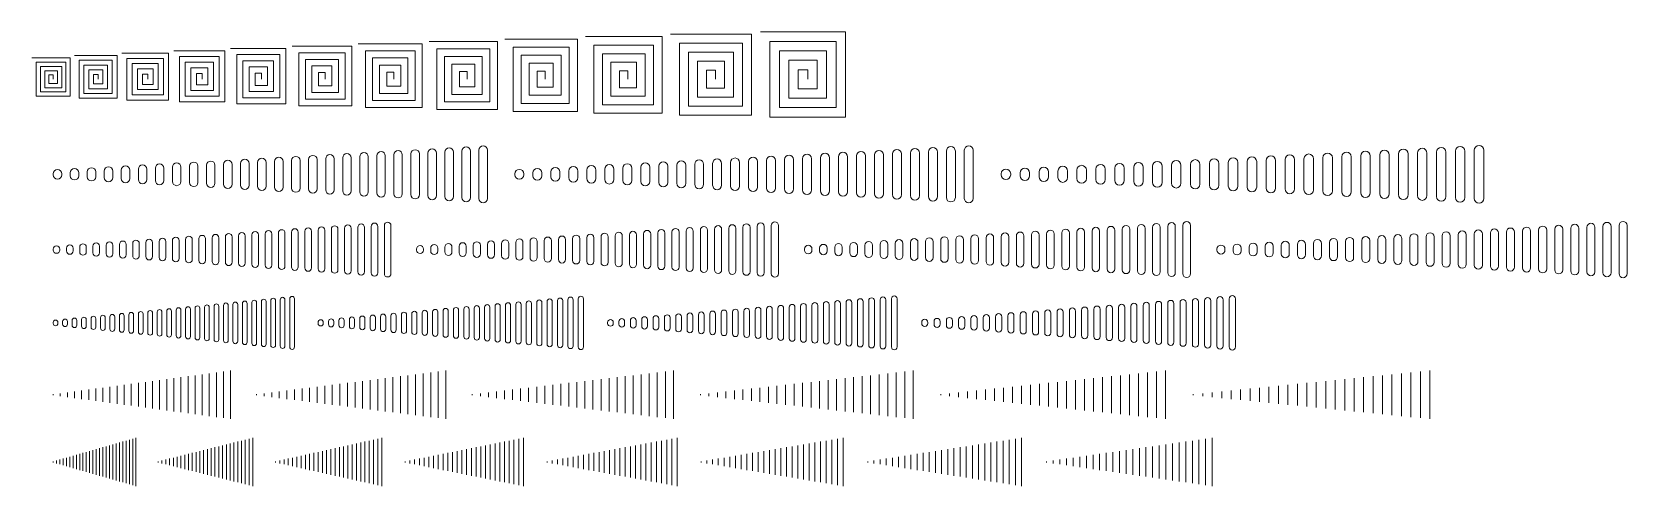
# Model space of a CAD drawing. Header units: metres. Extents: x -22 to 1664, y 0 to 480.
import ezdxf

# ---------------------------------------------------------------- set-up
doc = ezdxf.new("R2010")
doc.units = ezdxf.units.M
doc.layers.add('TOP', color=1, linetype='Continuous', lineweight=0)

msp = doc.modelspace()

# ---------------------------------------------------------------- linework, layer by layer
at = {"layer": 'TOP'}
for p, q in [((554, 472.5), (477.5, 472.5)), ((554, 396), (554, 472.5)), ((643.5, 475), (562.5, 475)), ((643.5, 394), (643.5, 475)), ((738, 477.5), (652.5, 477.5)), ((738, 392), (738, 477.5)), ((837.5, 480), (747.5, 480)), ((837.5, 390), (837.5, 480)), ((122, 457.5), (72.5, 457.5)), ((122, 408), (122, 457.5)), ((181.5, 460), (127.5, 460)), ((181.5, 406), (181.5, 460)), ((246, 462.5), (187.5, 462.5)), ((239.5, 456), (194, 456)), ((194, 456), (194, 404)), ((239.5, 410.5), (239.5, 456)), ((246, 404), (246, 462.5)), ((315.5, 465), (252.5, 465)), ((308.5, 458), (259.5, 458)), ((259.5, 458), (259.5, 402)), ((308.5, 409), (308.5, 458)), ((315.5, 402), (315.5, 465)), ((390, 467.5), (322.5, 467.5)), ((382.5, 460), (330, 460)), ((330, 460), (330, 400)), ((382.5, 407.5), (382.5, 460)), ((390, 400), (390, 467.5)), ((469.5, 470), (397.5, 470)), ((461.5, 462), (405.5, 462)), ((405.5, 462), (405.5, 398)), ((461.5, 406), (461.5, 462)), ((469.5, 398), (469.5, 470)), ((545.5, 464), (486, 464)), ((486, 464), (486, 396)), ((537, 455.5), (494.5, 455.5)), ((494.5, 455.5), (494.5, 404.5)), ((537, 413), (537, 455.5)), ((545.5, 404.5), (545.5, 464)), ((634.5, 466), (571.5, 466)), ((571.5, 466), (571.5, 394)), ((625.5, 457), (580.5, 457)), ((580.5, 457), (580.5, 403)), ((625.5, 412), (625.5, 457)), ((634.5, 403), (634.5, 466)), ((728.5, 468), (662, 468)), ((662, 468), (662, 392)), ((719, 458.5), (671.5, 458.5)), ((671.5, 458.5), (671.5, 401.5)), ((719, 411), (719, 458.5)), ((728.5, 401.5), (728.5, 468)), ((827.5, 470), (757.5, 470)), ((757.5, 470), (757.5, 390)), ((817.5, 460), (767.5, 460)), ((767.5, 460), (767.5, 400)), ((817.5, 410), (817.5, 460)), ((827.5, 400), (827.5, 470)), ((18, 452.5), (-22.5, 452.5)), ((13.5, 448), (-18, 448)), ((-18, 448), (-18, 412)), ((9, 443.5), (-13.5, 443.5)), ((-13.5, 443.5), (-13.5, 416.5)), ((4.5, 439), (-9, 439)), ((-9, 439), (-9, 421)), ((4.5, 425.5), (4.5, 439)), ((9, 421), (9, 443.5)), ((13.5, 416.5), (13.5, 448)), ((18, 412), (18, 452.5)), ((67.5, 455), (22.5, 455)), ((62.5, 450), (27.5, 450)), ((27.5, 450), (27.5, 410)), ((57.5, 445), (32.5, 445)), ((32.5, 445), (32.5, 415)), ((52.5, 440), (37.5, 440)), ((37.5, 440), (37.5, 420)), ((52.5, 425), (52.5, 440)), ((57.5, 420), (57.5, 445)), ((62.5, 415), (62.5, 450)), ((67.5, 410), (67.5, 455)), ((116.5, 452), (78, 452)), ((78, 452), (78, 408)), ((111, 446.5), (83.5, 446.5)), ((83.5, 446.5), (83.5, 413.5)), ((105.5, 441), (89, 441)), ((89, 441), (89, 419)), ((105.5, 424.5), (105.5, 441)), ((111, 419), (111, 446.5)), ((116.5, 413.5), (116.5, 452)), ((175.5, 454), (133.5, 454)), ((133.5, 454), (133.5, 406)), ((169.5, 448), (139.5, 448)), ((139.5, 448), (139.5, 412)), ((163.5, 442), (145.5, 442)), ((145.5, 442), (145.5, 418)), ((163.5, 424), (163.5, 442)), ((169.5, 418), (169.5, 448)), ((175.5, 412), (175.5, 454)), ((233, 449.5), (200.5, 449.5)), ((200.5, 449.5), (200.5, 410.5)), ((226.5, 443), (207, 443)), ((207, 443), (207, 417)), ((226.5, 423.5), (226.5, 443)), ((233, 417), (233, 449.5)), ((301.5, 451), (266.5, 451)), ((266.5, 451), (266.5, 409)), ((294.5, 444), (273.5, 444)), ((273.5, 444), (273.5, 416)), ((294.5, 423), (294.5, 444)), ((301.5, 416), (301.5, 451)), ((375, 452.5), (337.5, 452.5)), ((337.5, 452.5), (337.5, 407.5)), ((367.5, 445), (345, 445)), ((345, 445), (345, 415)), ((367.5, 422.5), (367.5, 445)), ((375, 415), (375, 452.5)), ((453.5, 454), (413.5, 454)), ((413.5, 454), (413.5, 406)), ((445.5, 446), (421.5, 446)), ((421.5, 446), (421.5, 414)), ((445.5, 422), (445.5, 446)), ((453.5, 414), (453.5, 454)), ((528.5, 447), (503, 447)), ((503, 447), (503, 413)), ((520, 438.5), (511.5, 438.5)), ((511.5, 438.5), (511.5, 421.5)), ((520, 430), (520, 438.5)), ((528.5, 421.5), (528.5, 447)), ((616.5, 448), (589.5, 448)), ((589.5, 448), (589.5, 412)), ((607.5, 439), (598.5, 439)), ((598.5, 439), (598.5, 421)), ((607.5, 430), (607.5, 439)), ((616.5, 421), (616.5, 448)), ((709.5, 449), (681, 449)), ((681, 449), (681, 411)), ((700, 439.5), (690.5, 439.5)), ((690.5, 439.5), (690.5, 420.5)), ((700, 430), (700, 439.5)), ((709.5, 420.5), (709.5, 449)), ((807.5, 450), (777.5, 450)), ((777.5, 450), (777.5, 410)), ((797.5, 440), (787.5, 440)), ((787.5, 440), (787.5, 420)), ((797.5, 430), (797.5, 440)), ((807.5, 420), (807.5, 450)), ((0, 434.5), (-4.5, 434.5)), ((-4.5, 434.5), (-4.5, 425.5)), ((-4.5, 425.5), (4.5, 425.5)), ((0, 430), (0, 434.5)), ((47.5, 435), (42.5, 435)), ((42.5, 435), (42.5, 425)), ((42.5, 425), (52.5, 425)), ((47.5, 430), (47.5, 435)), ((100, 435.5), (94.5, 435.5)), ((94.5, 435.5), (94.5, 424.5)), ((94.5, 424.5), (105.5, 424.5)), ((100, 430), (100, 435.5)), ((157.5, 436), (151.5, 436)), ((151.5, 436), (151.5, 424)), ((151.5, 424), (163.5, 424)), ((157.5, 430), (157.5, 436)), ((220, 436.5), (213.5, 436.5)), ((213.5, 436.5), (213.5, 423.5)), ((213.5, 423.5), (226.5, 423.5)), ((220, 430), (220, 436.5)), ((287.5, 437), (280.5, 437)), ((280.5, 437), (280.5, 423)), ((280.5, 423), (294.5, 423)), ((287.5, 430), (287.5, 437)), ((360, 437.5), (352.5, 437.5)), ((352.5, 437.5), (352.5, 422.5)), ((352.5, 422.5), (367.5, 422.5)), ((360, 430), (360, 437.5)), ((437.5, 438), (429.5, 438)), ((429.5, 438), (429.5, 422)), ((429.5, 422), (445.5, 422)), ((437.5, 430), (437.5, 438)), ((511.5, 421.5), (528.5, 421.5)), ((-18, 412), (18, 412)), ((-13.5, 416.5), (13.5, 416.5)), ((-9, 421), (9, 421)), ((27.5, 410), (67.5, 410)), ((32.5, 415), (62.5, 415)), ((37.5, 420), (57.5, 420)), ((78, 408), (122, 408)), ((83.5, 413.5), (116.5, 413.5)), ((89, 419), (111, 419)), ((133.5, 406), (181.5, 406)), ((139.5, 412), (175.5, 412)), ((145.5, 418), (169.5, 418)), ((200.5, 410.5), (239.5, 410.5)), ((207, 417), (233, 417)), ((266.5, 409), (308.5, 409)), ((273.5, 416), (301.5, 416)), ((337.5, 407.5), (382.5, 407.5)), ((345, 415), (375, 415)), ((413.5, 406), (461.5, 406)), ((421.5, 414), (453.5, 414)), ((503, 413), (537, 413)), ((589.5, 412), (625.5, 412)), ((598.5, 421), (616.5, 421)), ((681, 411), (719, 411)), ((690.5, 420.5), (709.5, 420.5)), ((777.5, 410), (817.5, 410)), ((787.5, 420), (807.5, 420)), ((194, 404), (246, 404)), ((259.5, 402), (315.5, 402)), ((330, 400), (390, 400)), ((405.5, 398), (469.5, 398)), ((486, 396), (554, 396)), ((494.5, 404.5), (545.5, 404.5)), ((571.5, 394), (643.5, 394)), ((580.5, 403), (634.5, 403)), ((662, 392), (738, 392)), ((671.5, 401.5), (728.5, 401.5)), ((757.5, 390), (837.5, 390)), ((767.5, 400), (827.5, 400)), ((450, 304), (450, 355)), ((459, 304), (459, 355)), ((963, 304), (963, 355)), ((972.5, 304), (972.5, 355)), ((1502, 304), (1502, 355)), ((1512, 304), (1512, 355)), ((144, 321), (144, 338)), ((153, 321), (153, 338)), ((162, 320), (162, 339)), ((171, 320), (171, 339)), ((180, 319), (180, 340)), ((189, 319), (189, 340)), ((198, 318), (198, 341)), ((207, 318), (207, 341)), ((216, 317), (216, 342)), ((225, 317), (225, 342)), ((234, 316), (234, 343)), ((243, 316), (243, 343)), ((252, 315), (252, 344)), ((261, 315), (261, 344)), ((270, 314), (270, 345)), ((279, 314), (279, 345)), ((288, 313), (288, 346)), ((297, 313), (297, 346)), ((306, 312), (306, 347)), ((315, 312), (315, 347)), ((324, 311), (324, 348)), ((333, 311), (333, 348)), ((342, 310), (342, 349)), ((351, 310), (351, 349)), ((360, 309), (360, 350)), ((369, 309), (369, 350)), ((378, 308), (378, 351)), ((387, 308), (387, 351)), ((396, 307), (396, 352)), ((405, 307), (405, 352)), ((414, 306), (414, 353)), ((423, 306), (423, 353)), ((432, 305), (432, 354)), ((441, 305), (441, 354)), ((640, 321), (640, 338)), ((649.5, 321), (649.5, 338)), ((659, 320), (659, 339)), ((668.5, 320), (668.5, 339)), ((678, 319), (678, 340)), ((687.5, 319), (687.5, 340)), ((697, 318), (697, 341)), ((706.5, 318), (706.5, 341)), ((716, 317), (716, 342)), ((725.5, 317), (725.5, 342)), ((735, 316), (735, 343)), ((744.5, 316), (744.5, 343)), ((754, 315), (754, 344)), ((763.5, 315), (763.5, 344)), ((773, 314), (773, 345)), ((782.5, 314), (782.5, 345)), ((792, 313), (792, 346)), ((801.5, 313), (801.5, 346)), ((811, 312), (811, 347)), ((820.5, 312), (820.5, 347)), ((830, 311), (830, 348)), ((839.5, 311), (839.5, 348)), ((849, 310), (849, 349)), ((858.5, 310), (858.5, 349)), ((868, 309), (868, 350)), ((877.5, 309), (877.5, 350)), ((887, 308), (887, 351)), ((896.5, 308), (896.5, 351)), ((906, 307), (906, 352)), ((915.5, 307), (915.5, 352)), ((925, 306), (925, 353)), ((934.5, 306), (934.5, 353)), ((944, 305), (944, 354)), ((953.5, 305), (953.5, 354)), ((1162, 321), (1162, 338)), ((1172, 321), (1172, 338)), ((1182, 320), (1182, 339)), ((1192, 320), (1192, 339)), ((1202, 319), (1202, 340)), ((1212, 319), (1212, 340)), ((1222, 318), (1222, 341)), ((1232, 318), (1232, 341)), ((1242, 317), (1242, 342)), ((1252, 317), (1252, 342)), ((1262, 316), (1262, 343)), ((1272, 316), (1272, 343)), ((1282, 315), (1282, 344)), ((1292, 315), (1292, 344)), ((1302, 314), (1302, 345)), ((1312, 314), (1312, 345)), ((1322, 313), (1322, 346)), ((1332, 313), (1332, 346)), ((1342, 312), (1342, 347)), ((1352, 312), (1352, 347)), ((1362, 311), (1362, 348)), ((1372, 311), (1372, 348)), ((1382, 310), (1382, 349)), ((1392, 310), (1392, 349)), ((1402, 309), (1402, 350)), ((1412, 309), (1412, 350)), ((1422, 308), (1422, 351)), ((1432, 308), (1432, 351)), ((1442, 307), (1442, 352)), ((1452, 307), (1452, 352)), ((1462, 306), (1462, 353)), ((1472, 306), (1472, 353)), ((1482, 305), (1482, 354)), ((1492, 305), (1492, 354)), ((0, 329), (0, 330)), ((9, 329), (9, 330)), ((18, 328), (18, 331)), ((27, 328), (27, 331)), ((36, 327), (36, 332)), ((45, 327), (45, 332)), ((54, 326), (54, 333)), ((63, 326), (63, 333)), ((72, 325), (72, 334)), ((81, 325), (81, 334)), ((90, 324), (90, 335)), ((99, 324), (99, 335)), ((108, 323), (108, 336)), ((117, 323), (117, 336)), ((126, 322), (126, 337)), ((135, 322), (135, 337)), ((488, 329), (488, 330)), ((497.5, 329), (497.5, 330)), ((507, 328), (507, 331)), ((516.5, 328), (516.5, 331)), ((526, 327), (526, 332)), ((535.5, 327), (535.5, 332)), ((545, 326), (545, 333)), ((554.5, 326), (554.5, 333)), ((564, 325), (564, 334)), ((573.5, 325), (573.5, 334)), ((583, 324), (583, 335)), ((592.5, 324), (592.5, 335)), ((602, 323), (602, 336)), ((611.5, 323), (611.5, 336)), ((621, 322), (621, 337)), ((630.5, 322), (630.5, 337)), ((1002, 329), (1002, 330)), ((1012, 329), (1012, 330)), ((1022, 328), (1022, 331)), ((1032, 328), (1032, 331)), ((1042, 327), (1042, 332)), ((1052, 327), (1052, 332)), ((1062, 326), (1062, 333)), ((1072, 326), (1072, 333)), ((1082, 325), (1082, 334)), ((1092, 325), (1092, 334)), ((1102, 324), (1102, 335)), ((1112, 324), (1112, 335)), ((1122, 323), (1122, 336)), ((1132, 323), (1132, 336)), ((1142, 322), (1142, 337)), ((1152, 322), (1152, 337)), ((280, 229.5), (280, 270.5)), ((287, 229.5), (287, 270.5)), ((294, 228.5), (294, 271.5)), ((301, 228.5), (301, 271.5)), ((308, 227.5), (308, 272.5)), ((315, 227.5), (315, 272.5)), ((322, 226.5), (322, 273.5)), ((329, 226.5), (329, 273.5)), ((336, 225.5), (336, 274.5)), ((343, 225.5), (343, 274.5)), ((350, 224.5), (350, 275.5)), ((357, 224.5), (357, 275.5)), ((684, 229.5), (684, 270.5)), ((691.5, 229.5), (691.5, 270.5)), ((699, 228.5), (699, 271.5)), ((706.5, 228.5), (706.5, 271.5)), ((714, 227.5), (714, 272.5)), ((721.5, 227.5), (721.5, 272.5)), ((729, 226.5), (729, 273.5)), ((736.5, 226.5), (736.5, 273.5)), ((744, 225.5), (744, 274.5)), ((751.5, 225.5), (751.5, 274.5)), ((759, 224.5), (759, 275.5)), ((766.5, 224.5), (766.5, 275.5)), ((1114, 229.5), (1114, 270.5)), ((1122, 229.5), (1122, 270.5)), ((1130, 228.5), (1130, 271.5)), ((1138, 228.5), (1138, 271.5)), ((1146, 227.5), (1146, 272.5)), ((1154, 227.5), (1154, 272.5)), ((1162, 226.5), (1162, 273.5)), ((1170, 226.5), (1170, 273.5)), ((1178, 225.5), (1178, 274.5)), ((1186, 225.5), (1186, 274.5)), ((1194, 224.5), (1194, 275.5)), ((1202, 224.5), (1202, 275.5)), ((1570, 229.5), (1570, 270.5)), ((1578.5, 229.5), (1578.5, 270.5)), ((1587, 228.5), (1587, 271.5)), ((1595.5, 228.5), (1595.5, 271.5)), ((1604, 227.5), (1604, 272.5)), ((1612.5, 227.5), (1612.5, 272.5)), ((1621, 226.5), (1621, 273.5)), ((1629.5, 226.5), (1629.5, 273.5)), ((1638, 225.5), (1638, 274.5)), ((1646.5, 225.5), (1646.5, 274.5)), ((1655, 224.5), (1655, 275.5)), ((1663.5, 224.5), (1663.5, 275.5)), ((42, 246.5), (42, 253.5)), ((49, 246.5), (49, 253.5)), ((56, 245.5), (56, 254.5)), ((63, 245.5), (63, 254.5)), ((70, 244.5), (70, 255.5)), ((77, 244.5), (77, 255.5)), ((84, 243.5), (84, 256.5)), ((91, 243.5), (91, 256.5)), ((98, 242.5), (98, 257.5)), ((105, 242.5), (105, 257.5)), ((112, 241.5), (112, 258.5)), ((119, 241.5), (119, 258.5)), ((126, 240.5), (126, 259.5)), ((133, 240.5), (133, 259.5)), ((140, 239.5), (140, 260.5)), ((147, 239.5), (147, 260.5)), ((154, 238.5), (154, 261.5)), ((161, 238.5), (161, 261.5)), ((168, 237.5), (168, 262.5)), ((175, 237.5), (175, 262.5)), ((182, 236.5), (182, 263.5)), ((189, 236.5), (189, 263.5)), ((196, 235.5), (196, 264.5)), ((203, 235.5), (203, 264.5)), ((210, 234.5), (210, 265.5)), ((217, 234.5), (217, 265.5)), ((224, 233.5), (224, 266.5)), ((231, 233.5), (231, 266.5)), ((238, 232.5), (238, 267.5)), ((245, 232.5), (245, 267.5)), ((252, 231.5), (252, 268.5)), ((259, 231.5), (259, 268.5)), ((266, 230.5), (266, 269.5)), ((273, 230.5), (273, 269.5)), ((429, 246.5), (429, 253.5)), ((436.5, 246.5), (436.5, 253.5)), ((444, 245.5), (444, 254.5)), ((451.5, 245.5), (451.5, 254.5)), ((459, 244.5), (459, 255.5)), ((466.5, 244.5), (466.5, 255.5)), ((474, 243.5), (474, 256.5)), ((481.5, 243.5), (481.5, 256.5)), ((489, 242.5), (489, 257.5)), ((496.5, 242.5), (496.5, 257.5)), ((504, 241.5), (504, 258.5)), ((511.5, 241.5), (511.5, 258.5)), ((519, 240.5), (519, 259.5)), ((526.5, 240.5), (526.5, 259.5)), ((534, 239.5), (534, 260.5)), ((541.5, 239.5), (541.5, 260.5)), ((549, 238.5), (549, 261.5)), ((556.5, 238.5), (556.5, 261.5)), ((564, 237.5), (564, 262.5)), ((571.5, 237.5), (571.5, 262.5)), ((579, 236.5), (579, 263.5)), ((586.5, 236.5), (586.5, 263.5)), ((594, 235.5), (594, 264.5)), ((601.5, 235.5), (601.5, 264.5)), ((609, 234.5), (609, 265.5)), ((616.5, 234.5), (616.5, 265.5)), ((624, 233.5), (624, 266.5)), ((631.5, 233.5), (631.5, 266.5)), ((639, 232.5), (639, 267.5)), ((646.5, 232.5), (646.5, 267.5)), ((654, 231.5), (654, 268.5)), ((661.5, 231.5), (661.5, 268.5)), ((669, 230.5), (669, 269.5)), ((676.5, 230.5), (676.5, 269.5)), ((842, 246.5), (842, 253.5)), ((850, 246.5), (850, 253.5)), ((858, 245.5), (858, 254.5)), ((866, 245.5), (866, 254.5)), ((874, 244.5), (874, 255.5)), ((882, 244.5), (882, 255.5)), ((890, 243.5), (890, 256.5)), ((898, 243.5), (898, 256.5)), ((906, 242.5), (906, 257.5)), ((914, 242.5), (914, 257.5)), ((922, 241.5), (922, 258.5)), ((930, 241.5), (930, 258.5)), ((938, 240.5), (938, 259.5)), ((946, 240.5), (946, 259.5)), ((954, 239.5), (954, 260.5)), ((962, 239.5), (962, 260.5)), ((970, 238.5), (970, 261.5)), ((978, 238.5), (978, 261.5)), ((986, 237.5), (986, 262.5)), ((994, 237.5), (994, 262.5)), ((1002, 236.5), (1002, 263.5)), ((1010, 236.5), (1010, 263.5)), ((1018, 235.5), (1018, 264.5)), ((1026, 235.5), (1026, 264.5)), ((1034, 234.5), (1034, 265.5)), ((1042, 234.5), (1042, 265.5)), ((1050, 233.5), (1050, 266.5)), ((1058, 233.5), (1058, 266.5)), ((1066, 232.5), (1066, 267.5)), ((1074, 232.5), (1074, 267.5)), ((1082, 231.5), (1082, 268.5)), ((1090, 231.5), (1090, 268.5)), ((1098, 230.5), (1098, 269.5)), ((1106, 230.5), (1106, 269.5)), ((1281, 246.5), (1281, 253.5)), ((1289.5, 246.5), (1289.5, 253.5)), ((1298, 245.5), (1298, 254.5)), ((1306.5, 245.5), (1306.5, 254.5)), ((1315, 244.5), (1315, 255.5)), ((1323.5, 244.5), (1323.5, 255.5)), ((1332, 243.5), (1332, 256.5)), ((1340.5, 243.5), (1340.5, 256.5)), ((1349, 242.5), (1349, 257.5)), ((1357.5, 242.5), (1357.5, 257.5)), ((1366, 241.5), (1366, 258.5)), ((1374.5, 241.5), (1374.5, 258.5)), ((1383, 240.5), (1383, 259.5)), ((1391.5, 240.5), (1391.5, 259.5)), ((1400, 239.5), (1400, 260.5)), ((1408.5, 239.5), (1408.5, 260.5)), ((1417, 238.5), (1417, 261.5)), ((1425.5, 238.5), (1425.5, 261.5)), ((1434, 237.5), (1434, 262.5)), ((1442.5, 237.5), (1442.5, 262.5)), ((1451, 236.5), (1451, 263.5)), ((1459.5, 236.5), (1459.5, 263.5)), ((1468, 235.5), (1468, 264.5)), ((1476.5, 235.5), (1476.5, 264.5)), ((1485, 234.5), (1485, 265.5)), ((1493.5, 234.5), (1493.5, 265.5)), ((1502, 233.5), (1502, 266.5)), ((1510.5, 233.5), (1510.5, 266.5)), ((1519, 232.5), (1519, 267.5)), ((1527.5, 232.5), (1527.5, 267.5)), ((1536, 231.5), (1536, 268.5)), ((1544.5, 231.5), (1544.5, 268.5)), ((1553, 230.5), (1553, 269.5)), ((1561.5, 230.5), (1561.5, 269.5)), ((0, 249.5), (0, 250.5)), ((7, 249.5), (7, 250.5)), ((14, 248.5), (14, 251.5)), ((21, 248.5), (21, 251.5)), ((28, 247.5), (28, 252.5)), ((35, 247.5), (35, 252.5)), ((384, 249.5), (384, 250.5)), ((391.5, 249.5), (391.5, 250.5)), ((399, 248.5), (399, 251.5)), ((406.5, 248.5), (406.5, 251.5)), ((414, 247.5), (414, 252.5)), ((421.5, 247.5), (421.5, 252.5)), ((794, 249.5), (794, 250.5)), ((802, 249.5), (802, 250.5)), ((810, 248.5), (810, 251.5)), ((818, 248.5), (818, 251.5)), ((826, 247.5), (826, 252.5)), ((834, 247.5), (834, 252.5)), ((1230, 249.5), (1230, 250.5)), ((1238.5, 249.5), (1238.5, 250.5)), ((1247, 248.5), (1247, 251.5)), ((1255.5, 248.5), (1255.5, 251.5)), ((1264, 247.5), (1264, 252.5)), ((1272.5, 247.5), (1272.5, 252.5)), ((130, 159), (130, 186)), ((135, 159), (135, 186)), ((140, 158), (140, 187)), ((145, 158), (145, 187)), ((150, 157), (150, 188)), ((155, 157), (155, 188)), ((160, 156), (160, 189)), ((165, 156), (165, 189)), ((170, 155), (170, 190)), ((175, 155), (175, 190)), ((180, 154), (180, 191)), ((185, 154), (185, 191)), ((190, 153), (190, 192)), ((195, 153), (195, 192)), ((200, 152), (200, 193)), ((205, 152), (205, 193)), ((210, 151), (210, 194)), ((215, 151), (215, 194)), ((220, 150), (220, 195)), ((225, 150), (225, 195)), ((230, 149), (230, 196)), ((235, 149), (235, 196)), ((240, 148), (240, 197)), ((245, 148), (245, 197)), ((250, 147), (250, 198)), ((255, 147), (255, 198)), ((423, 159), (423, 186)), ((428.5, 159), (428.5, 186)), ((434, 158), (434, 187)), ((439.5, 158), (439.5, 187)), ((445, 157), (445, 188)), ((450.5, 157), (450.5, 188)), ((456, 156), (456, 189)), ((461.5, 156), (461.5, 189)), ((467, 155), (467, 190)), ((472.5, 155), (472.5, 190)), ((478, 154), (478, 191)), ((483.5, 154), (483.5, 191)), ((489, 153), (489, 192)), ((494.5, 153), (494.5, 192)), ((500, 152), (500, 193)), ((505.5, 152), (505.5, 193)), ((511, 151), (511, 194)), ((516.5, 151), (516.5, 194)), ((522, 150), (522, 195)), ((527.5, 150), (527.5, 195)), ((533, 149), (533, 196)), ((538.5, 149), (538.5, 196)), ((544, 148), (544, 197)), ((549.5, 148), (549.5, 197)), ((555, 147), (555, 198)), ((560.5, 147), (560.5, 198)), ((742, 159), (742, 186)), ((748, 159), (748, 186)), ((754, 158), (754, 187)), ((760, 158), (760, 187)), ((766, 157), (766, 188)), ((772, 157), (772, 188)), ((778, 156), (778, 189)), ((784, 156), (784, 189)), ((790, 155), (790, 190)), ((796, 155), (796, 190)), ((802, 154), (802, 191)), ((808, 154), (808, 191)), ((814, 153), (814, 192)), ((820, 153), (820, 192)), ((826, 152), (826, 193)), ((832, 152), (832, 193)), ((838, 151), (838, 194)), ((844, 151), (844, 194)), ((850, 150), (850, 195)), ((856, 150), (856, 195)), ((862, 149), (862, 196)), ((868, 149), (868, 196)), ((874, 148), (874, 197)), ((880, 148), (880, 197)), ((886, 147), (886, 198)), ((892, 147), (892, 198)), ((1087, 159), (1087, 186)), ((1093.5, 159), (1093.5, 186)), ((1100, 158), (1100, 187)), ((1106.5, 158), (1106.5, 187)), ((1113, 157), (1113, 188)), ((1119.5, 157), (1119.5, 188)), ((1126, 156), (1126, 189)), ((1132.5, 156), (1132.5, 189)), ((1139, 155), (1139, 190)), ((1145.5, 155), (1145.5, 190)), ((1152, 154), (1152, 191)), ((1158.5, 154), (1158.5, 191)), ((1165, 153), (1165, 192)), ((1171.5, 153), (1171.5, 192)), ((1178, 152), (1178, 193)), ((1184.5, 152), (1184.5, 193)), ((1191, 151), (1191, 194)), ((1197.5, 151), (1197.5, 194)), ((1204, 150), (1204, 195)), ((1210.5, 150), (1210.5, 195)), ((1217, 149), (1217, 196)), ((1223.5, 149), (1223.5, 196)), ((1230, 148), (1230, 197)), ((1236.5, 148), (1236.5, 197)), ((1243, 147), (1243, 198)), ((1249.5, 147), (1249.5, 198)), ((0, 172), (0, 173)), ((5, 172), (5, 173)), ((10, 171), (10, 174)), ((15, 171), (15, 174)), ((20, 170), (20, 175)), ((25, 170), (25, 175)), ((30, 169), (30, 176)), ((35, 169), (35, 176)), ((40, 168), (40, 177)), ((45, 168), (45, 177)), ((50, 167), (50, 178)), ((55, 167), (55, 178)), ((60, 166), (60, 179)), ((65, 166), (65, 179)), ((70, 165), (70, 180)), ((75, 165), (75, 180)), ((80, 164), (80, 181)), ((85, 164), (85, 181)), ((90, 163), (90, 182)), ((95, 163), (95, 182)), ((100, 162), (100, 183)), ((105, 162), (105, 183)), ((110, 161), (110, 184)), ((115, 161), (115, 184)), ((120, 160), (120, 185)), ((125, 160), (125, 185)), ((280, 172), (280, 173)), ((285.5, 172), (285.5, 173)), ((291, 171), (291, 174)), ((296.5, 171), (296.5, 174)), ((302, 170), (302, 175)), ((307.5, 170), (307.5, 175)), ((313, 169), (313, 176)), ((318.5, 169), (318.5, 176)), ((324, 168), (324, 177)), ((329.5, 168), (329.5, 177)), ((335, 167), (335, 178)), ((340.5, 167), (340.5, 178)), ((346, 166), (346, 179)), ((351.5, 166), (351.5, 179)), ((357, 165), (357, 180)), ((362.5, 165), (362.5, 180)), ((368, 164), (368, 181)), ((373.5, 164), (373.5, 181)), ((379, 163), (379, 182)), ((384.5, 163), (384.5, 182)), ((390, 162), (390, 183)), ((395.5, 162), (395.5, 183)), ((401, 161), (401, 184)), ((406.5, 161), (406.5, 184)), ((412, 160), (412, 185)), ((417.5, 160), (417.5, 185)), ((586, 172), (586, 173)), ((592, 172), (592, 173)), ((598, 171), (598, 174)), ((604, 171), (604, 174)), ((610, 170), (610, 175)), ((616, 170), (616, 175)), ((622, 169), (622, 176)), ((628, 169), (628, 176)), ((634, 168), (634, 177)), ((640, 168), (640, 177)), ((646, 167), (646, 178)), ((652, 167), (652, 178)), ((658, 166), (658, 179)), ((664, 166), (664, 179)), ((670, 165), (670, 180)), ((676, 165), (676, 180)), ((682, 164), (682, 181)), ((688, 164), (688, 181)), ((694, 163), (694, 182)), ((700, 163), (700, 182)), ((706, 162), (706, 183)), ((712, 162), (712, 183)), ((718, 161), (718, 184)), ((724, 161), (724, 184)), ((730, 160), (730, 185)), ((736, 160), (736, 185)), ((918, 172), (918, 173)), ((924.5, 172), (924.5, 173)), ((931, 171), (931, 174)), ((937.5, 171), (937.5, 174)), ((944, 170), (944, 175)), ((950.5, 170), (950.5, 175)), ((957, 169), (957, 176)), ((963.5, 169), (963.5, 176)), ((970, 168), (970, 177)), ((976.5, 168), (976.5, 177)), ((983, 167), (983, 178)), ((989.5, 167), (989.5, 178)), ((996, 166), (996, 179)), ((1002.5, 166), (1002.5, 179)), ((1009, 165), (1009, 180)), ((1015.5, 165), (1015.5, 180)), ((1022, 164), (1022, 181)), ((1028.5, 164), (1028.5, 181)), ((1035, 163), (1035, 182)), ((1041.5, 163), (1041.5, 182)), ((1048, 162), (1048, 183)), ((1054.5, 162), (1054.5, 183)), ((1061, 161), (1061, 184)), ((1067.5, 161), (1067.5, 184)), ((1074, 160), (1074, 185)), ((1080.5, 160), (1080.5, 185)), ((165, 74), (165, 119)), ((172.5, 73), (172.5, 120)), ((180, 72), (180, 121)), ((187.5, 71), (187.5, 122)), ((391, 74), (391, 119)), ((399, 73), (399, 120)), ((407, 72), (407, 121)), ((415, 71), (415, 122)), ((630, 74), (630, 119)), ((638.5, 73), (638.5, 120)), ((647, 72), (647, 121)), ((655.5, 71), (655.5, 122)), ((882, 74), (882, 119)), ((891, 73), (891, 120)), ((900, 72), (900, 121)), ((909, 71), (909, 122)), ((1147, 74), (1147, 119)), ((1156.5, 73), (1156.5, 120)), ((1166, 72), (1166, 121)), ((1175.5, 71), (1175.5, 122)), ((1425, 74), (1425, 119)), ((1435, 73), (1435, 120)), ((1445, 72), (1445, 121)), ((1455, 71), (1455, 122)), ((37.5, 91), (37.5, 102)), ((45, 90), (45, 103)), ((52.5, 89), (52.5, 104)), ((60, 88), (60, 105)), ((67.5, 87), (67.5, 106)), ((75, 86), (75, 107)), ((82.5, 85), (82.5, 108)), ((90, 84), (90, 109)), ((97.5, 83), (97.5, 110)), ((105, 82), (105, 111)), ((112.5, 81), (112.5, 112)), ((120, 80), (120, 113)), ((127.5, 79), (127.5, 114)), ((135, 78), (135, 115)), ((142.5, 77), (142.5, 116)), ((150, 76), (150, 117)), ((157.5, 75), (157.5, 118)), ((255, 91), (255, 102)), ((263, 90), (263, 103)), ((271, 89), (271, 104)), ((279, 88), (279, 105)), ((287, 87), (287, 106)), ((295, 86), (295, 107)), ((303, 85), (303, 108)), ((311, 84), (311, 109)), ((319, 83), (319, 110)), ((327, 82), (327, 111)), ((335, 81), (335, 112)), ((343, 80), (343, 113)), ((351, 79), (351, 114)), ((359, 78), (359, 115)), ((367, 77), (367, 116)), ((375, 76), (375, 117)), ((383, 75), (383, 118)), ((485.5, 91), (485.5, 102)), ((494, 90), (494, 103)), ((502.5, 89), (502.5, 104)), ((511, 88), (511, 105)), ((519.5, 87), (519.5, 106)), ((528, 86), (528, 107)), ((536.5, 85), (536.5, 108)), ((545, 84), (545, 109)), ((553.5, 83), (553.5, 110)), ((562, 82), (562, 111)), ((570.5, 81), (570.5, 112)), ((579, 80), (579, 113)), ((587.5, 79), (587.5, 114)), ((596, 78), (596, 115)), ((604.5, 77), (604.5, 116)), ((613, 76), (613, 117)), ((621.5, 75), (621.5, 118)), ((729, 91), (729, 102)), ((738, 90), (738, 103)), ((747, 89), (747, 104)), ((756, 88), (756, 105)), ((765, 87), (765, 106)), ((774, 86), (774, 107)), ((783, 85), (783, 108)), ((792, 84), (792, 109)), ((801, 83), (801, 110)), ((810, 82), (810, 111)), ((819, 81), (819, 112)), ((828, 80), (828, 113)), ((837, 79), (837, 114)), ((846, 78), (846, 115)), ((855, 77), (855, 116)), ((864, 76), (864, 117)), ((873, 75), (873, 118)), ((985.5, 91), (985.5, 102)), ((995, 90), (995, 103)), ((1004.5, 89), (1004.5, 104)), ((1014, 88), (1014, 105)), ((1023.5, 87), (1023.5, 106)), ((1033, 86), (1033, 107)), ((1042.5, 85), (1042.5, 108)), ((1052, 84), (1052, 109)), ((1061.5, 83), (1061.5, 110)), ((1071, 82), (1071, 111)), ((1080.5, 81), (1080.5, 112)), ((1090, 80), (1090, 113)), ((1099.5, 79), (1099.5, 114)), ((1109, 78), (1109, 115)), ((1118.5, 77), (1118.5, 116)), ((1128, 76), (1128, 117)), ((1137.5, 75), (1137.5, 118)), ((1255, 91), (1255, 102)), ((1265, 90), (1265, 103)), ((1275, 89), (1275, 104)), ((1285, 88), (1285, 105)), ((1295, 87), (1295, 106)), ((1305, 86), (1305, 107)), ((1315, 85), (1315, 108)), ((1325, 84), (1325, 109)), ((1335, 83), (1335, 110)), ((1345, 82), (1345, 111)), ((1355, 81), (1355, 112)), ((1365, 80), (1365, 113)), ((1375, 79), (1375, 114)), ((1385, 78), (1385, 115)), ((1395, 77), (1395, 116)), ((1405, 76), (1405, 117)), ((1415, 75), (1415, 118)), ((0, 96), (0, 97)), ((7.5, 95), (7.5, 98)), ((15, 94), (15, 99)), ((22.5, 93), (22.5, 100)), ((30, 92), (30, 101)), ((215, 96), (215, 97)), ((223, 95), (223, 98)), ((231, 94), (231, 99)), ((239, 93), (239, 100)), ((247, 92), (247, 101)), ((443, 96), (443, 97)), ((451.5, 95), (451.5, 98)), ((460, 94), (460, 99)), ((468.5, 93), (468.5, 100)), ((477, 92), (477, 101)), ((684, 96), (684, 97)), ((693, 95), (693, 98)), ((702, 94), (702, 99)), ((711, 93), (711, 100)), ((720, 92), (720, 101)), ((938, 96), (938, 97)), ((947.5, 95), (947.5, 98)), ((957, 94), (957, 99)), ((966.5, 93), (966.5, 100)), ((976, 92), (976, 101)), ((1205, 96), (1205, 97)), ((1215, 95), (1215, 98)), ((1225, 94), (1225, 99)), ((1235, 93), (1235, 100)), ((1245, 92), (1245, 101)), ((87.5, 0), (87.5, 51)), ((211, 0), (211, 51)), ((347.5, 0), (347.5, 51)), ((497, 0), (497, 51)), ((659.5, 0), (659.5, 51)), ((835, 0), (835, 51)), ((1023.5, 0), (1023.5, 51)), ((1225, 0), (1225, 51)), ((28, 17), (28, 34)), ((31.5, 16), (31.5, 35)), ((35, 15), (35, 36)), ((38.5, 14), (38.5, 37)), ((42, 13), (42, 38)), ((45.5, 12), (45.5, 39)), ((49, 11), (49, 40)), ((52.5, 10), (52.5, 41)), ((56, 9), (56, 42)), ((59.5, 8), (59.5, 43)), ((63, 7), (63, 44)), ((66.5, 6), (66.5, 45)), ((70, 5), (70, 46)), ((73.5, 4), (73.5, 47)), ((77, 3), (77, 48)), ((80.5, 2), (80.5, 49)), ((84, 1), (84, 50)), ((143, 17), (143, 34)), ((147, 16), (147, 35)), ((151, 15), (151, 36)), ((155, 14), (155, 37)), ((159, 13), (159, 38)), ((163, 12), (163, 39)), ((167, 11), (167, 40)), ((171, 10), (171, 41)), ((175, 9), (175, 42)), ((179, 8), (179, 43)), ((183, 7), (183, 44)), ((187, 6), (187, 45)), ((191, 5), (191, 46)), ((195, 4), (195, 47)), ((199, 3), (199, 48)), ((203, 2), (203, 49)), ((207, 1), (207, 50)), ((271, 17), (271, 34)), ((275.5, 16), (275.5, 35)), ((280, 15), (280, 36)), ((284.5, 14), (284.5, 37)), ((289, 13), (289, 38)), ((293.5, 12), (293.5, 39)), ((298, 11), (298, 40)), ((302.5, 10), (302.5, 41)), ((307, 9), (307, 42)), ((311.5, 8), (311.5, 43)), ((316, 7), (316, 44)), ((320.5, 6), (320.5, 45)), ((325, 5), (325, 46)), ((329.5, 4), (329.5, 47)), ((334, 3), (334, 48)), ((338.5, 2), (338.5, 49)), ((343, 1), (343, 50)), ((412, 17), (412, 34)), ((417, 16), (417, 35)), ((422, 15), (422, 36)), ((427, 14), (427, 37)), ((432, 13), (432, 38)), ((437, 12), (437, 39)), ((442, 11), (442, 40)), ((447, 10), (447, 41)), ((452, 9), (452, 42)), ((457, 8), (457, 43)), ((462, 7), (462, 44)), ((467, 6), (467, 45)), ((472, 5), (472, 46)), ((477, 4), (477, 47)), ((482, 3), (482, 48)), ((487, 2), (487, 49)), ((492, 1), (492, 50)), ((566, 17), (566, 34)), ((571.5, 16), (571.5, 35)), ((577, 15), (577, 36)), ((582.5, 14), (582.5, 37)), ((588, 13), (588, 38)), ((593.5, 12), (593.5, 39)), ((599, 11), (599, 40)), ((604.5, 10), (604.5, 41)), ((610, 9), (610, 42)), ((615.5, 8), (615.5, 43)), ((621, 7), (621, 44)), ((626.5, 6), (626.5, 45)), ((632, 5), (632, 46)), ((637.5, 4), (637.5, 47)), ((643, 3), (643, 48)), ((648.5, 2), (648.5, 49)), ((654, 1), (654, 50)), ((733, 17), (733, 34)), ((739, 16), (739, 35)), ((745, 15), (745, 36)), ((751, 14), (751, 37)), ((757, 13), (757, 38)), ((763, 12), (763, 39)), ((769, 11), (769, 40)), ((775, 10), (775, 41)), ((781, 9), (781, 42)), ((787, 8), (787, 43)), ((793, 7), (793, 44)), ((799, 6), (799, 45)), ((805, 5), (805, 46)), ((811, 4), (811, 47)), ((817, 3), (817, 48)), ((823, 2), (823, 49)), ((829, 1), (829, 50)), ((913, 17), (913, 34)), ((919.5, 16), (919.5, 35)), ((926, 15), (926, 36)), ((932.5, 14), (932.5, 37)), ((939, 13), (939, 38)), ((945.5, 12), (945.5, 39)), ((952, 11), (952, 40)), ((958.5, 10), (958.5, 41)), ((965, 9), (965, 42)), ((971.5, 8), (971.5, 43)), ((978, 7), (978, 44)), ((984.5, 6), (984.5, 45)), ((991, 5), (991, 46)), ((997.5, 4), (997.5, 47)), ((1004, 3), (1004, 48)), ((1010.5, 2), (1010.5, 49)), ((1017, 1), (1017, 50)), ((1106, 17), (1106, 34)), ((1113, 16), (1113, 35)), ((1120, 15), (1120, 36)), ((1127, 14), (1127, 37)), ((1134, 13), (1134, 38)), ((1141, 12), (1141, 39)), ((1148, 11), (1148, 40)), ((1155, 10), (1155, 41)), ((1162, 9), (1162, 42)), ((1169, 8), (1169, 43)), ((1176, 7), (1176, 44)), ((1183, 6), (1183, 45)), ((1190, 5), (1190, 46)), ((1197, 4), (1197, 47)), ((1204, 3), (1204, 48)), ((1211, 2), (1211, 49)), ((1218, 1), (1218, 50)), ((0, 25), (0, 26)), ((3.5, 24), (3.5, 27)), ((7, 23), (7, 28)), ((10.5, 22), (10.5, 29)), ((14, 21), (14, 30)), ((17.5, 20), (17.5, 31)), ((21, 19), (21, 32)), ((24.5, 18), (24.5, 33)), ((111, 25), (111, 26)), ((115, 24), (115, 27)), ((119, 23), (119, 28)), ((123, 22), (123, 29)), ((127, 21), (127, 30)), ((131, 20), (131, 31)), ((135, 19), (135, 32)), ((139, 18), (139, 33)), ((235, 25), (235, 26)), ((239.5, 24), (239.5, 27)), ((244, 23), (244, 28)), ((248.5, 22), (248.5, 29)), ((253, 21), (253, 30)), ((257.5, 20), (257.5, 31)), ((262, 19), (262, 32)), ((266.5, 18), (266.5, 33)), ((372, 25), (372, 26)), ((377, 24), (377, 27)), ((382, 23), (382, 28)), ((387, 22), (387, 29)), ((392, 21), (392, 30)), ((397, 20), (397, 31)), ((402, 19), (402, 32)), ((407, 18), (407, 33)), ((522, 25), (522, 26)), ((527.5, 24), (527.5, 27)), ((533, 23), (533, 28)), ((538.5, 22), (538.5, 29)), ((544, 21), (544, 30)), ((549.5, 20), (549.5, 31)), ((555, 19), (555, 32)), ((560.5, 18), (560.5, 33)), ((685, 25), (685, 26)), ((691, 24), (691, 27)), ((697, 23), (697, 28)), ((703, 22), (703, 29)), ((709, 21), (709, 30)), ((715, 20), (715, 31)), ((721, 19), (721, 32)), ((727, 18), (727, 33)), ((861, 25), (861, 26)), ((867.5, 24), (867.5, 27)), ((874, 23), (874, 28)), ((880.5, 22), (880.5, 29)), ((887, 21), (887, 30)), ((893.5, 20), (893.5, 31)), ((900, 19), (900, 32)), ((906.5, 18), (906.5, 33)), ((1050, 25), (1050, 26)), ((1057, 24), (1057, 27)), ((1064, 23), (1064, 28)), ((1071, 22), (1071, 29)), ((1078, 21), (1078, 30)), ((1085, 20), (1085, 31)), ((1092, 19), (1092, 32)), ((1099, 18), (1099, 33))]:
    msp.add_line(p, q, dxfattribs=at)
for centre, radius, start, end in [((364.5, 350), 4.5, 0, 180), ((382.5, 351), 4.5, 0, 180), ((400.5, 352), 4.5, 0, 180), ((418.5, 353), 4.5, 0, 180), ((436.5, 354), 4.5, 0, 180), ((454.5, 355), 4.5, 0, 180), ((872.75, 350), 4.75, 0, 180), ((891.75, 351), 4.75, 0, 180), ((910.75, 352), 4.75, 0, 180), ((929.75, 353), 4.75, 0, 180), ((948.75, 354), 4.75, 0, 180), ((967.75, 355), 4.75, 0, 180), ((1407, 350), 5, 0, 180), ((1427, 351), 5, 0, 180), ((1447, 352), 5, 0, 180), ((1467, 353), 5, 0, 180), ((1487, 354), 5, 0, 180), ((1507, 355), 5, 0, 180), ((58.5, 333), 4.5, 0, 180), ((76.5, 334), 4.5, 0, 180), ((94.5, 335), 4.5, 0, 180), ((112.5, 336), 4.5, 0, 180), ((130.5, 337), 4.5, 0, 180), ((148.5, 338), 4.5, 0, 180), ((166.5, 339), 4.5, 0, 180), ((184.5, 340), 4.5, 0, 180), ((202.5, 341), 4.5, 0, 180), ((220.5, 342), 4.5, 0, 180), ((238.5, 343), 4.5, 0, 180), ((256.5, 344), 4.5, 0, 180), ((274.5, 345), 4.5, 0, 180), ((292.5, 346), 4.5, 0, 180), ((310.5, 347), 4.5, 0, 180), ((328.5, 348), 4.5, 0, 180), ((346.5, 349), 4.5, 0, 180), ((549.75, 333), 4.75, 0, 180), ((568.75, 334), 4.75, 0, 180), ((587.75, 335), 4.75, 0, 180), ((606.75, 336), 4.75, 0, 180), ((625.75, 337), 4.75, 0, 180), ((644.75, 338), 4.75, 0, 180), ((663.75, 339), 4.75, 0, 180), ((682.75, 340), 4.75, 0, 180), ((701.75, 341), 4.75, 0, 180), ((720.75, 342), 4.75, 0, 180), ((739.75, 343), 4.75, 0, 180), ((758.75, 344), 4.75, 0, 180), ((777.75, 345), 4.75, 0, 180), ((796.75, 346), 4.75, 0, 180), ((815.75, 347), 4.75, 0, 180), ((834.75, 348), 4.75, 0, 180), ((853.75, 349), 4.75, 0, 180), ((1067, 333), 5, 0, 180), ((1087, 334), 5, 0, 180), ((1107, 335), 5, 0, 180), ((1127, 336), 5, 0, 180), ((1147, 337), 5, 0, 180), ((1167, 338), 5, 0, 180), ((1187, 339), 5, 0, 180), ((1207, 340), 5, 0, 180), ((1227, 341), 5, 0, 180), ((1247, 342), 5, 0, 180), ((1267, 343), 5, 0, 180), ((1287, 344), 5, 0, 180), ((1307, 345), 5, 0, 180), ((1327, 346), 5, 0, 180), ((1347, 347), 5, 0, 180), ((1367, 348), 5, 0, 180), ((1387, 349), 5, 0, 180), ((4.5, 330), 4.5, 0, 180), ((4.5, 329), 4.5, -180, 0), ((22.5, 331), 4.5, 0, 180), ((22.5, 328), 4.5, -180, 0), ((40.5, 332), 4.5, 0, 180), ((40.5, 327), 4.5, -180, 0), ((58.5, 326), 4.5, -180, 0), ((76.5, 325), 4.5, -180, 0), ((94.5, 324), 4.5, -180, 0), ((112.5, 323), 4.5, -180, 0), ((130.5, 322), 4.5, -180, 0), ((148.5, 321), 4.5, -180, 0), ((492.75, 330), 4.75, 0, 180), ((492.75, 329), 4.75, -180, 0), ((511.75, 331), 4.75, 0, 180), ((511.75, 328), 4.75, -180, 0), ((530.75, 332), 4.75, 0, 180), ((530.75, 327), 4.75, -180, 0), ((549.75, 326), 4.75, -180, 0), ((568.75, 325), 4.75, -180, 0), ((587.75, 324), 4.75, -180, 0), ((606.75, 323), 4.75, -180, 0), ((625.75, 322), 4.75, -180, 0), ((644.75, 321), 4.75, -180, 0), ((1007, 330), 5, 0, 180), ((1007, 329), 5, -180, 0), ((1027, 331), 5, 0, 180), ((1027, 328), 5, -180, 0), ((1047, 332), 5, 0, 180), ((1047, 327), 5, -180, 0), ((1067, 326), 5, -180, 0), ((1087, 325), 5, -180, 0), ((1107, 324), 5, -180, 0), ((1127, 323), 5, -180, 0), ((1147, 322), 5, -180, 0), ((1167, 321), 5, -180, 0), ((166.5, 320), 4.5, -180, 0), ((184.5, 319), 4.5, -180, 0), ((202.5, 318), 4.5, -180, 0), ((220.5, 317), 4.5, -180, 0), ((238.5, 316), 4.5, -180, 0), ((256.5, 315), 4.5, -180, 0), ((274.5, 314), 4.5, -180, 0), ((292.5, 313), 4.5, -180, 0), ((310.5, 312), 4.5, -180, 0), ((328.5, 311), 4.5, -180, 0), ((346.5, 310), 4.5, -180, 0), ((364.5, 309), 4.5, -180, 0), ((382.5, 308), 4.5, -180, 0), ((400.5, 307), 4.5, -180, 0), ((418.5, 306), 4.5, -180, 0), ((436.5, 305), 4.5, -180, 0), ((454.5, 304), 4.5, -180, 0), ((663.75, 320), 4.75, -180, 0), ((682.75, 319), 4.75, -180, 0), ((701.75, 318), 4.75, -180, 0), ((720.75, 317), 4.75, -180, 0), ((739.75, 316), 4.75, -180, 0), ((758.75, 315), 4.75, -180, 0), ((777.75, 314), 4.75, -180, 0), ((796.75, 313), 4.75, -180, 0), ((815.75, 312), 4.75, -180, 0), ((834.75, 311), 4.75, -180, 0), ((853.75, 310), 4.75, -180, 0), ((872.75, 309), 4.75, -180, 0), ((891.75, 308), 4.75, -180, 0), ((910.75, 307), 4.75, -180, 0), ((929.75, 306), 4.75, -180, 0), ((948.75, 305), 4.75, -180, 0), ((967.75, 304), 4.75, -180, 0), ((1187, 320), 5, -180, 0), ((1207, 319), 5, -180, 0), ((1227, 318), 5, -180, 0), ((1247, 317), 5, -180, 0), ((1267, 316), 5, -180, 0), ((1287, 315), 5, -180, 0), ((1307, 314), 5, -180, 0), ((1327, 313), 5, -180, 0), ((1347, 312), 5, -180, 0), ((1367, 311), 5, -180, 0), ((1387, 310), 5, -180, 0), ((1407, 309), 5, -180, 0), ((1427, 308), 5, -180, 0), ((1447, 307), 5, -180, 0), ((1467, 306), 5, -180, 0), ((1487, 305), 5, -180, 0), ((1507, 304), 5, -180, 0), ((227.5, 266.5), 3.5, 0, 180), ((241.5, 267.5), 3.5, 0, 180), ((255.5, 268.5), 3.5, 0, 180), ((269.5, 269.5), 3.5, 0, 180), ((283.5, 270.5), 3.5, 0, 180), ((297.5, 271.5), 3.5, 0, 180), ((311.5, 272.5), 3.5, 0, 180), ((325.5, 273.5), 3.5, 0, 180), ((339.5, 274.5), 3.5, 0, 180), ((353.5, 275.5), 3.5, 0, 180), ((627.75, 266.5), 3.75, 0, 180), ((642.75, 267.5), 3.75, 0, 180), ((657.75, 268.5), 3.75, 0, 180), ((672.75, 269.5), 3.75, 0, 180), ((687.75, 270.5), 3.75, 0, 180), ((702.75, 271.5), 3.75, 0, 180), ((717.75, 272.5), 3.75, 0, 180), ((732.75, 273.5), 3.75, 0, 180), ((747.75, 274.5), 3.75, 0, 180), ((762.75, 275.5), 3.75, 0, 180), ((1054, 266.5), 4, 0, 180), ((1070, 267.5), 4, 0, 180), ((1086, 268.5), 4, 0, 180), ((1102, 269.5), 4, 0, 180), ((1118, 270.5), 4, 0, 180), ((1134, 271.5), 4, 0, 180), ((1150, 272.5), 4, 0, 180), ((1166, 273.5), 4, 0, 180), ((1182, 274.5), 4, 0, 180), ((1198, 275.5), 4, 0, 180), ((1506.25, 266.5), 4.25, 0, 180), ((1523.25, 267.5), 4.25, 0, 180), ((1540.25, 268.5), 4.25, 0, 180), ((1557.25, 269.5), 4.25, 0, 180), ((1574.25, 270.5), 4.25, 0, 180), ((1591.25, 271.5), 4.25, 0, 180), ((1608.25, 272.5), 4.25, 0, 180), ((1625.25, 273.5), 4.25, 0, 180), ((1642.25, 274.5), 4.25, 0, 180), ((1659.25, 275.5), 4.25, 0, 180), ((3.5, 250.5), 3.5, 0, 180), ((17.5, 251.5), 3.5, 0, 180), ((31.5, 252.5), 3.5, 0, 180), ((45.5, 253.5), 3.5, 0, 180), ((59.5, 254.5), 3.5, 0, 180), ((73.5, 255.5), 3.5, 0, 180), ((87.5, 256.5), 3.5, 0, 180), ((101.5, 257.5), 3.5, 0, 180), ((115.5, 258.5), 3.5, 0, 180), ((129.5, 259.5), 3.5, 0, 180), ((143.5, 260.5), 3.5, 0, 180), ((157.5, 261.5), 3.5, 0, 180), ((171.5, 262.5), 3.5, 0, 180), ((185.5, 263.5), 3.5, 0, 180), ((199.5, 264.5), 3.5, 0, 180), ((213.5, 265.5), 3.5, 0, 180), ((387.75, 250.5), 3.75, 0, 180), ((402.75, 251.5), 3.75, 0, 180), ((417.75, 252.5), 3.75, 0, 180), ((432.75, 253.5), 3.75, 0, 180), ((447.75, 254.5), 3.75, 0, 180), ((462.75, 255.5), 3.75, 0, 180), ((477.75, 256.5), 3.75, 0, 180), ((492.75, 257.5), 3.75, 0, 180), ((507.75, 258.5), 3.75, 0, 180), ((522.75, 259.5), 3.75, 0, 180), ((537.75, 260.5), 3.75, 0, 180), ((552.75, 261.5), 3.75, 0, 180), ((567.75, 262.5), 3.75, 0, 180), ((582.75, 263.5), 3.75, 0, 180), ((597.75, 264.5), 3.75, 0, 180), ((612.75, 265.5), 3.75, 0, 180), ((798, 250.5), 4, 0, 180), ((814, 251.5), 4, 0, 180), ((830, 252.5), 4, 0, 180), ((846, 253.5), 4, 0, 180), ((862, 254.5), 4, 0, 180), ((878, 255.5), 4, 0, 180), ((894, 256.5), 4, 0, 180), ((910, 257.5), 4, 0, 180), ((926, 258.5), 4, 0, 180), ((942, 259.5), 4, 0, 180), ((958, 260.5), 4, 0, 180), ((974, 261.5), 4, 0, 180), ((990, 262.5), 4, 0, 180), ((1006, 263.5), 4, 0, 180), ((1022, 264.5), 4, 0, 180), ((1038, 265.5), 4, 0, 180), ((1234.25, 250.5), 4.25, 0, 180), ((1251.25, 251.5), 4.25, 0, 180), ((1268.25, 252.5), 4.25, 0, 180), ((1285.25, 253.5), 4.25, 0, 180), ((1302.25, 254.5), 4.25, 0, 180), ((1319.25, 255.5), 4.25, 0, 180), ((1336.25, 256.5), 4.25, 0, 180), ((1353.25, 257.5), 4.25, 0, 180), ((1370.25, 258.5), 4.25, 0, 180), ((1387.25, 259.5), 4.25, 0, 180), ((1404.25, 260.5), 4.25, 0, 180), ((1421.25, 261.5), 4.25, 0, 180), ((1438.25, 262.5), 4.25, 0, 180), ((1455.25, 263.5), 4.25, 0, 180), ((1472.25, 264.5), 4.25, 0, 180), ((1489.25, 265.5), 4.25, 0, 180), ((3.5, 249.5), 3.5, -180, 0), ((17.5, 248.5), 3.5, -180, 0), ((31.5, 247.5), 3.5, -180, 0), ((45.5, 246.5), 3.5, -180, 0), ((59.5, 245.5), 3.5, -180, 0), ((73.5, 244.5), 3.5, -180, 0), ((87.5, 243.5), 3.5, -180, 0), ((101.5, 242.5), 3.5, -180, 0), ((115.5, 241.5), 3.5, -180, 0), ((129.5, 240.5), 3.5, -180, 0), ((143.5, 239.5), 3.5, -180, 0), ((157.5, 238.5), 3.5, -180, 0), ((171.5, 237.5), 3.5, -180, 0), ((185.5, 236.5), 3.5, -180, 0), ((387.75, 249.5), 3.75, -180, 0), ((402.75, 248.5), 3.75, -180, 0), ((417.75, 247.5), 3.75, -180, 0), ((432.75, 246.5), 3.75, -180, 0), ((447.75, 245.5), 3.75, -180, 0), ((462.75, 244.5), 3.75, -180, 0), ((477.75, 243.5), 3.75, -180, 0), ((492.75, 242.5), 3.75, -180, 0), ((507.75, 241.5), 3.75, -180, 0), ((522.75, 240.5), 3.75, -180, 0), ((537.75, 239.5), 3.75, -180, 0), ((552.75, 238.5), 3.75, -180, 0), ((567.75, 237.5), 3.75, -180, 0), ((582.75, 236.5), 3.75, -180, 0), ((798, 249.5), 4, -180, 0), ((814, 248.5), 4, -180, 0), ((830, 247.5), 4, -180, 0), ((846, 246.5), 4, -180, 0), ((862, 245.5), 4, -180, 0), ((878, 244.5), 4, -180, 0), ((894, 243.5), 4, -180, 0), ((910, 242.5), 4, -180, 0), ((926, 241.5), 4, -180, 0), ((942, 240.5), 4, -180, 0), ((958, 239.5), 4, -180, 0), ((974, 238.5), 4, -180, 0), ((990, 237.5), 4, -180, 0), ((1006, 236.5), 4, -180, 0), ((1234.25, 249.5), 4.25, -180, 0), ((1251.25, 248.5), 4.25, -180, 0), ((1268.25, 247.5), 4.25, -180, 0), ((1285.25, 246.5), 4.25, -180, 0), ((1302.25, 245.5), 4.25, -180, 0), ((1319.25, 244.5), 4.25, -180, 0), ((1336.25, 243.5), 4.25, -180, 0), ((1353.25, 242.5), 4.25, -180, 0), ((1370.25, 241.5), 4.25, -180, 0), ((1387.25, 240.5), 4.25, -180, 0), ((1404.25, 239.5), 4.25, -180, 0), ((1421.25, 238.5), 4.25, -180, 0), ((1438.25, 237.5), 4.25, -180, 0), ((1455.25, 236.5), 4.25, -180, 0), ((199.5, 235.5), 3.5, -180, 0), ((213.5, 234.5), 3.5, -180, 0), ((227.5, 233.5), 3.5, -180, 0), ((241.5, 232.5), 3.5, -180, 0), ((255.5, 231.5), 3.5, -180, 0), ((269.5, 230.5), 3.5, -180, 0), ((283.5, 229.5), 3.5, -180, 0), ((297.5, 228.5), 3.5, -180, 0), ((311.5, 227.5), 3.5, -180, 0), ((325.5, 226.5), 3.5, -180, 0), ((339.5, 225.5), 3.5, -180, 0), ((353.5, 224.5), 3.5, -180, 0), ((597.75, 235.5), 3.75, -180, 0), ((612.75, 234.5), 3.75, -180, 0), ((627.75, 233.5), 3.75, -180, 0), ((642.75, 232.5), 3.75, -180, 0), ((657.75, 231.5), 3.75, -180, 0), ((672.75, 230.5), 3.75, -180, 0), ((687.75, 229.5), 3.75, -180, 0), ((702.75, 228.5), 3.75, -180, 0), ((717.75, 227.5), 3.75, -180, 0), ((732.75, 226.5), 3.75, -180, 0), ((747.75, 225.5), 3.75, -180, 0), ((762.75, 224.5), 3.75, -180, 0), ((1022, 235.5), 4, -180, 0), ((1038, 234.5), 4, -180, 0), ((1054, 233.5), 4, -180, 0), ((1070, 232.5), 4, -180, 0), ((1086, 231.5), 4, -180, 0), ((1102, 230.5), 4, -180, 0), ((1118, 229.5), 4, -180, 0), ((1134, 228.5), 4, -180, 0), ((1150, 227.5), 4, -180, 0), ((1166, 226.5), 4, -180, 0), ((1182, 225.5), 4, -180, 0), ((1198, 224.5), 4, -180, 0), ((1472.25, 235.5), 4.25, -180, 0), ((1489.25, 234.5), 4.25, -180, 0), ((1506.25, 233.5), 4.25, -180, 0), ((1523.25, 232.5), 4.25, -180, 0), ((1540.25, 231.5), 4.25, -180, 0), ((1557.25, 230.5), 4.25, -180, 0), ((1574.25, 229.5), 4.25, -180, 0), ((1591.25, 228.5), 4.25, -180, 0), ((1608.25, 227.5), 4.25, -180, 0), ((1625.25, 226.5), 4.25, -180, 0), ((1642.25, 225.5), 4.25, -180, 0), ((1659.25, 224.5), 4.25, -180, 0), ((102.5, 183), 2.5, 0, 180), ((112.5, 184), 2.5, 0, 180), ((122.5, 185), 2.5, 0, 180), ((132.5, 186), 2.5, 0, 180), ((142.5, 187), 2.5, 0, 180), ((152.5, 188), 2.5, 0, 180), ((162.5, 189), 2.5, 0, 180), ((172.5, 190), 2.5, 0, 180), ((182.5, 191), 2.5, 0, 180), ((192.5, 192), 2.5, 0, 180), ((202.5, 193), 2.5, 0, 180), ((212.5, 194), 2.5, 0, 180), ((222.5, 195), 2.5, 0, 180), ((232.5, 196), 2.5, 0, 180), ((242.5, 197), 2.5, 0, 180), ((252.5, 198), 2.5, 0, 180), ((392.75, 183), 2.75, 0, 180), ((403.75, 184), 2.75, 0, 180), ((414.75, 185), 2.75, 0, 180), ((425.75, 186), 2.75, 0, 180), ((436.75, 187), 2.75, 0, 180), ((447.75, 188), 2.75, 0, 180), ((458.75, 189), 2.75, 0, 180), ((469.75, 190), 2.75, 0, 180), ((480.75, 191), 2.75, 0, 180), ((491.75, 192), 2.75, 0, 180), ((502.75, 193), 2.75, 0, 180), ((513.75, 194), 2.75, 0, 180), ((524.75, 195), 2.75, 0, 180), ((535.75, 196), 2.75, 0, 180), ((546.75, 197), 2.75, 0, 180), ((557.75, 198), 2.75, 0, 180), ((709, 183), 3, 0, 180), ((721, 184), 3, 0, 180), ((733, 185), 3, 0, 180), ((745, 186), 3, 0, 180), ((757, 187), 3, 0, 180), ((769, 188), 3, 0, 180), ((781, 189), 3, 0, 180), ((793, 190), 3, 0, 180), ((805, 191), 3, 0, 180), ((817, 192), 3, 0, 180), ((829, 193), 3, 0, 180), ((841, 194), 3, 0, 180), ((853, 195), 3, 0, 180), ((865, 196), 3, 0, 180), ((877, 197), 3, 0, 180), ((889, 198), 3, 0, 180), ((1051.25, 183), 3.25, 0, 180), ((1064.25, 184), 3.25, 0, 180), ((1077.25, 185), 3.25, 0, 180), ((1090.25, 186), 3.25, 0, 180), ((1103.25, 187), 3.25, 0, 180), ((1116.25, 188), 3.25, 0, 180), ((1129.25, 189), 3.25, 0, 180), ((1142.25, 190), 3.25, 0, 180), ((1155.25, 191), 3.25, 0, 180), ((1168.25, 192), 3.25, 0, 180), ((1181.25, 193), 3.25, 0, 180), ((1194.25, 194), 3.25, 0, 180), ((1207.25, 195), 3.25, 0, 180), ((1220.25, 196), 3.25, 0, 180), ((1233.25, 197), 3.25, 0, 180), ((1246.25, 198), 3.25, 0, 180), ((2.5, 173), 2.5, 0, 180), ((2.5, 172), 2.5, -180, 0), ((12.5, 174), 2.5, 0, 180), ((12.5, 171), 2.5, -180, 0), ((22.5, 175), 2.5, 0, 180), ((22.5, 170), 2.5, -180, 0), ((32.5, 176), 2.5, 0, 180), ((32.5, 169), 2.5, -180, 0), ((42.5, 177), 2.5, 0, 180), ((52.5, 178), 2.5, 0, 180), ((62.5, 179), 2.5, 0, 180), ((72.5, 180), 2.5, 0, 180), ((82.5, 181), 2.5, 0, 180), ((92.5, 182), 2.5, 0, 180), ((282.75, 173), 2.75, 0, 180), ((282.75, 172), 2.75, -180, 0), ((293.75, 174), 2.75, 0, 180), ((293.75, 171), 2.75, -180, 0), ((304.75, 175), 2.75, 0, 180), ((304.75, 170), 2.75, -180, 0), ((315.75, 176), 2.75, 0, 180), ((315.75, 169), 2.75, -180, 0), ((326.75, 177), 2.75, 0, 180), ((337.75, 178), 2.75, 0, 180), ((348.75, 179), 2.75, 0, 180), ((359.75, 180), 2.75, 0, 180), ((370.75, 181), 2.75, 0, 180), ((381.75, 182), 2.75, 0, 180), ((589, 173), 3, 0, 180), ((589, 172), 3, -180, 0), ((601, 174), 3, 0, 180), ((601, 171), 3, -180, 0), ((613, 175), 3, 0, 180), ((613, 170), 3, -180, 0), ((625, 176), 3, 0, 180), ((625, 169), 3, -180, 0), ((637, 177), 3, 0, 180), ((649, 178), 3, 0, 180), ((661, 179), 3, 0, 180), ((673, 180), 3, 0, 180), ((685, 181), 3, 0, 180), ((697, 182), 3, 0, 180), ((921.25, 173), 3.25, 0, 180), ((921.25, 172), 3.25, -180, 0), ((934.25, 174), 3.25, 0, 180), ((934.25, 171), 3.25, -180, 0), ((947.25, 175), 3.25, 0, 180), ((947.25, 170), 3.25, -180, 0), ((960.25, 176), 3.25, 0, 180), ((960.25, 169), 3.25, -180, 0), ((973.25, 177), 3.25, 0, 180), ((986.25, 178), 3.25, 0, 180), ((999.25, 179), 3.25, 0, 180), ((1012.25, 180), 3.25, 0, 180), ((1025.25, 181), 3.25, 0, 180), ((1038.25, 182), 3.25, 0, 180), ((42.5, 168), 2.5, -180, 0), ((52.5, 167), 2.5, -180, 0), ((62.5, 166), 2.5, -180, 0), ((72.5, 165), 2.5, -180, 0), ((82.5, 164), 2.5, -180, 0), ((92.5, 163), 2.5, -180, 0), ((102.5, 162), 2.5, -180, 0), ((112.5, 161), 2.5, -180, 0), ((122.5, 160), 2.5, -180, 0), ((132.5, 159), 2.5, -180, 0), ((142.5, 158), 2.5, -180, 0), ((152.5, 157), 2.5, -180, 0), ((162.5, 156), 2.5, -180, 0), ((172.5, 155), 2.5, -180, 0), ((182.5, 154), 2.5, -180, 0), ((192.5, 153), 2.5, -180, 0), ((202.5, 152), 2.5, -180, 0), ((326.75, 168), 2.75, -180, 0), ((337.75, 167), 2.75, -180, 0), ((348.75, 166), 2.75, -180, 0), ((359.75, 165), 2.75, -180, 0), ((370.75, 164), 2.75, -180, 0), ((381.75, 163), 2.75, -180, 0), ((392.75, 162), 2.75, -180, 0), ((403.75, 161), 2.75, -180, 0), ((414.75, 160), 2.75, -180, 0), ((425.75, 159), 2.75, -180, 0), ((436.75, 158), 2.75, -180, 0), ((447.75, 157), 2.75, -180, 0), ((458.75, 156), 2.75, -180, 0), ((469.75, 155), 2.75, -180, 0), ((480.75, 154), 2.75, -180, 0), ((491.75, 153), 2.75, -180, 0), ((502.75, 152), 2.75, -180, 0), ((637, 168), 3, -180, 0), ((649, 167), 3, -180, 0), ((661, 166), 3, -180, 0), ((673, 165), 3, -180, 0), ((685, 164), 3, -180, 0), ((697, 163), 3, -180, 0), ((709, 162), 3, -180, 0), ((721, 161), 3, -180, 0), ((733, 160), 3, -180, 0), ((745, 159), 3, -180, 0), ((757, 158), 3, -180, 0), ((769, 157), 3, -180, 0), ((781, 156), 3, -180, 0), ((793, 155), 3, -180, 0), ((805, 154), 3, -180, 0), ((817, 153), 3, -180, 0), ((829, 152), 3, -180, 0), ((973.25, 168), 3.25, -180, 0), ((986.25, 167), 3.25, -180, 0), ((999.25, 166), 3.25, -180, 0), ((1012.25, 165), 3.25, -180, 0), ((1025.25, 164), 3.25, -180, 0), ((1038.25, 163), 3.25, -180, 0), ((1051.25, 162), 3.25, -180, 0), ((1064.25, 161), 3.25, -180, 0), ((1077.25, 160), 3.25, -180, 0), ((1090.25, 159), 3.25, -180, 0), ((1103.25, 158), 3.25, -180, 0), ((1116.25, 157), 3.25, -180, 0), ((1129.25, 156), 3.25, -180, 0), ((1142.25, 155), 3.25, -180, 0), ((1155.25, 154), 3.25, -180, 0), ((1168.25, 153), 3.25, -180, 0), ((1181.25, 152), 3.25, -180, 0), ((212.5, 151), 2.5, -180, 0), ((222.5, 150), 2.5, -180, 0), ((232.5, 149), 2.5, -180, 0), ((242.5, 148), 2.5, -180, 0), ((252.5, 147), 2.5, -180, 0), ((513.75, 151), 2.75, -180, 0), ((524.75, 150), 2.75, -180, 0), ((535.75, 149), 2.75, -180, 0), ((546.75, 148), 2.75, -180, 0), ((557.75, 147), 2.75, -180, 0), ((841, 151), 3, -180, 0), ((853, 150), 3, -180, 0), ((865, 149), 3, -180, 0), ((877, 148), 3, -180, 0), ((889, 147), 3, -180, 0), ((1194.25, 151), 3.25, -180, 0), ((1207.25, 150), 3.25, -180, 0), ((1220.25, 149), 3.25, -180, 0), ((1233.25, 148), 3.25, -180, 0), ((1246.25, 147), 3.25, -180, 0)]:
    msp.add_arc(centre, radius, start, end, dxfattribs=at)

doc.saveas('drawing.dxf')
